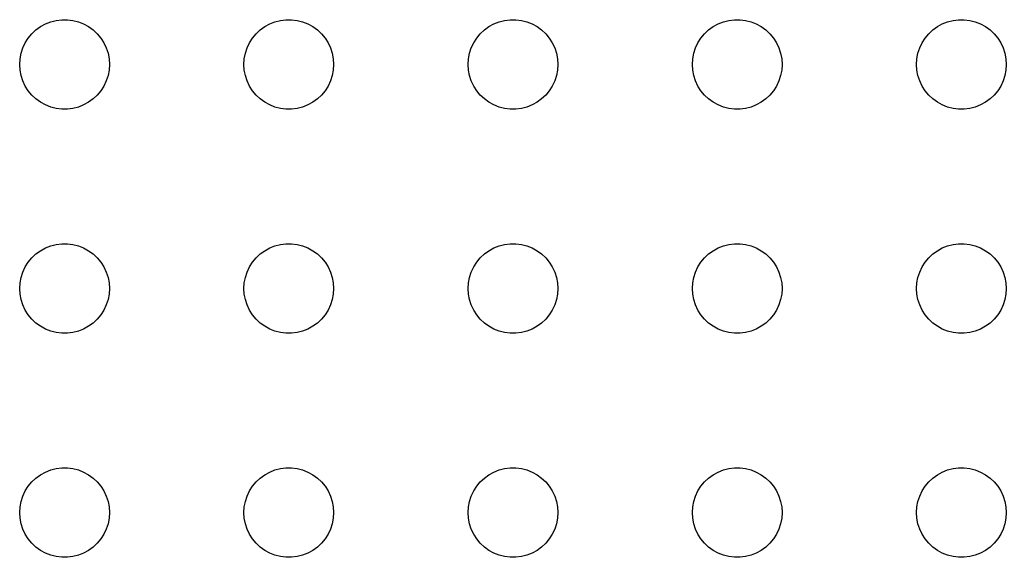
# Model space of a CAD drawing. Header units: metres. Extents: x -134 to 134, y 290 to 736.
# Drawn here: x -1.5 to 31.5, y 318 to 336 of the extents above; entities that cross this region are included whole.
import ezdxf

# ---------------------------------------------------------------- set-up
doc = ezdxf.new("R2010")
doc.units = ezdxf.units.M

msp = doc.modelspace()

# ---------------------------------------------------------------- linework, layer by layer
for p, q in [((-0.46352, 335.927), (-0.28107, 335.973)), ((-0.28107, 335.973), (-0.09418, 335.997)), ((-0.09418, 335.997), (0.09418, 335.997)), ((0.09418, 335.997), (0.28107, 335.973)), ((0.28107, 335.973), (0.46352, 335.927)), ((7.03647, 335.927), (7.21892, 335.973)), ((7.21892, 335.973), (7.40581, 335.997)), ((7.40581, 335.997), (7.59418, 335.997)), ((7.59418, 335.997), (7.78107, 335.973)), ((7.78107, 335.973), (7.96352, 335.927)), ((14.5365, 335.927), (14.7189, 335.973)), ((14.7189, 335.973), (14.9058, 335.997)), ((14.9058, 335.997), (15.0942, 335.997)), ((15.0942, 335.997), (15.2811, 335.973)), ((15.2811, 335.973), (15.4635, 335.927)), ((22.0365, 335.927), (22.2189, 335.973)), ((22.2189, 335.973), (22.4058, 335.997)), ((22.4058, 335.997), (22.5942, 335.997)), ((22.5942, 335.997), (22.7811, 335.973)), ((22.7811, 335.973), (22.9635, 335.927)), ((29.5365, 335.927), (29.7189, 335.973)), ((29.7189, 335.973), (29.9058, 335.997)), ((29.9058, 335.997), (30.0942, 335.997)), ((30.0942, 335.997), (30.2811, 335.973)), ((30.2811, 335.973), (30.4635, 335.927)), ((-1.09344, 335.527), (-0.95613, 335.656)), ((-0.95613, 335.656), (-0.80373, 335.766)), ((-0.80373, 335.766), (-0.63866, 335.857)), ((-0.63866, 335.857), (-0.46352, 335.927)), ((0.46352, 335.927), (0.63866, 335.857)), ((0.63866, 335.857), (0.80373, 335.766)), ((0.80373, 335.766), (0.95613, 335.656)), ((0.95613, 335.656), (1.09344, 335.527)), ((6.40654, 335.527), (6.54385, 335.656)), ((6.54385, 335.656), (6.69626, 335.766)), ((6.69626, 335.766), (6.86133, 335.857)), ((6.86133, 335.857), (7.03647, 335.927)), ((7.96352, 335.927), (8.13866, 335.857)), ((8.13866, 335.857), (8.30373, 335.766)), ((8.30373, 335.766), (8.45613, 335.656)), ((8.45613, 335.656), (8.59344, 335.527)), ((13.9065, 335.527), (14.0439, 335.656)), ((14.0439, 335.656), (14.1963, 335.766)), ((14.1963, 335.766), (14.3613, 335.857)), ((14.3613, 335.857), (14.5365, 335.927)), ((15.4635, 335.927), (15.6387, 335.857)), ((15.6387, 335.857), (15.8037, 335.766)), ((15.8037, 335.766), (15.9561, 335.656)), ((15.9561, 335.656), (16.0934, 335.527)), ((21.4065, 335.527), (21.5439, 335.656)), ((21.5439, 335.656), (21.6963, 335.766)), ((21.6963, 335.766), (21.8613, 335.857)), ((21.8613, 335.857), (22.0365, 335.927)), ((22.9635, 335.927), (23.1387, 335.857)), ((23.1387, 335.857), (23.3037, 335.766)), ((23.3037, 335.766), (23.4561, 335.656)), ((23.4561, 335.656), (23.5934, 335.527)), ((28.9065, 335.527), (29.0439, 335.656)), ((29.0439, 335.656), (29.1963, 335.766)), ((29.1963, 335.766), (29.3613, 335.857)), ((29.3613, 335.857), (29.5365, 335.927)), ((30.4635, 335.927), (30.6387, 335.857)), ((30.6387, 335.857), (30.8037, 335.766)), ((30.8037, 335.766), (30.9561, 335.656)), ((30.9561, 335.656), (31.0934, 335.527)), ((-1.31445, 335.223), (-1.21352, 335.382)), ((-1.21352, 335.382), (-1.09344, 335.527)), ((1.09344, 335.527), (1.21352, 335.382)), ((1.21352, 335.382), (1.31445, 335.223)), ((6.18553, 335.223), (6.28647, 335.382)), ((6.28647, 335.382), (6.40654, 335.527)), ((8.59344, 335.527), (8.71352, 335.382)), ((8.71352, 335.382), (8.81445, 335.223)), ((13.6855, 335.223), (13.7865, 335.382)), ((13.7865, 335.382), (13.9065, 335.527)), ((16.0934, 335.527), (16.2135, 335.382)), ((16.2135, 335.382), (16.3145, 335.223)), ((21.1855, 335.223), (21.2865, 335.382)), ((21.2865, 335.382), (21.4065, 335.527)), ((23.5934, 335.527), (23.7135, 335.382)), ((23.7135, 335.382), (23.8145, 335.223)), ((28.6855, 335.223), (28.7865, 335.382)), ((28.7865, 335.382), (28.9065, 335.527)), ((31.0934, 335.527), (31.2135, 335.382)), ((31.2135, 335.382), (31.3145, 335.223)), ((-1.45287, 334.873), (-1.39465, 335.052)), ((-1.39465, 335.052), (-1.31445, 335.223)), ((1.31445, 335.223), (1.39465, 335.052)), ((1.39465, 335.052), (1.45287, 334.873)), ((6.04712, 334.873), (6.10533, 335.052)), ((6.10533, 335.052), (6.18553, 335.223)), ((8.81445, 335.223), (8.89465, 335.052)), ((8.89465, 335.052), (8.95287, 334.873)), ((13.5471, 334.873), (13.6053, 335.052)), ((13.6053, 335.052), (13.6855, 335.223)), ((16.3145, 335.223), (16.3947, 335.052)), ((16.3947, 335.052), (16.4529, 334.873)), ((21.0471, 334.873), (21.1053, 335.052)), ((21.1053, 335.052), (21.1855, 335.223)), ((23.8145, 335.223), (23.8947, 335.052)), ((23.8947, 335.052), (23.9529, 334.873)), ((28.5471, 334.873), (28.6053, 335.052)), ((28.6053, 335.052), (28.6855, 335.223)), ((31.3145, 335.223), (31.3947, 335.052)), ((31.3947, 335.052), (31.4529, 334.873)), ((-1.5, 334.5), (-1.48816, 334.688)), ((-1.48816, 334.688), (-1.45287, 334.873)), ((1.45287, 334.873), (1.48816, 334.688)), ((1.48816, 334.688), (1.5, 334.5)), ((6, 334.5), (6.01183, 334.688)), ((6.01183, 334.688), (6.04712, 334.873)), ((8.95287, 334.873), (8.98816, 334.688)), ((8.98816, 334.688), (9, 334.5)), ((13.5, 334.5), (13.5118, 334.688)), ((13.5118, 334.688), (13.5471, 334.873)), ((16.4529, 334.873), (16.4882, 334.688)), ((16.4882, 334.688), (16.5, 334.5)), ((21, 334.5), (21.0118, 334.688)), ((21.0118, 334.688), (21.0471, 334.873)), ((23.9529, 334.873), (23.9882, 334.688)), ((23.9882, 334.688), (24, 334.5)), ((28.5, 334.5), (28.5118, 334.688)), ((28.5118, 334.688), (28.5471, 334.873)), ((31.4529, 334.873), (31.4882, 334.688)), ((31.4882, 334.688), (31.5, 334.5)), ((-1.48816, 334.312), (-1.5, 334.5)), ((-1.45287, 334.127), (-1.48816, 334.312)), ((1.48816, 334.312), (1.45287, 334.127)), ((1.5, 334.5), (1.48816, 334.312)), ((6.01183, 334.312), (6, 334.5)), ((6.04712, 334.127), (6.01183, 334.312)), ((8.98816, 334.312), (8.95287, 334.127)), ((9, 334.5), (8.98816, 334.312)), ((13.5118, 334.312), (13.5, 334.5)), ((13.5471, 334.127), (13.5118, 334.312)), ((16.4882, 334.312), (16.4529, 334.127)), ((16.5, 334.5), (16.4882, 334.312)), ((21.0118, 334.312), (21, 334.5)), ((21.0471, 334.127), (21.0118, 334.312)), ((23.9882, 334.312), (23.9529, 334.127)), ((24, 334.5), (23.9882, 334.312)), ((28.5118, 334.312), (28.5, 334.5)), ((28.5471, 334.127), (28.5118, 334.312)), ((31.4882, 334.312), (31.4529, 334.127)), ((31.5, 334.5), (31.4882, 334.312)), ((-1.39465, 333.948), (-1.45287, 334.127)), ((1.45287, 334.127), (1.39465, 333.948)), ((6.10533, 333.948), (6.04712, 334.127)), ((8.95287, 334.127), (8.89465, 333.948)), ((13.6053, 333.948), (13.5471, 334.127)), ((16.4529, 334.127), (16.3947, 333.948)), ((21.1053, 333.948), (21.0471, 334.127)), ((23.9529, 334.127), (23.8947, 333.948)), ((28.6053, 333.948), (28.5471, 334.127)), ((31.4529, 334.127), (31.3947, 333.948)), ((-1.31445, 333.777), (-1.39465, 333.948)), ((-1.21352, 333.618), (-1.31445, 333.777)), ((1.31445, 333.777), (1.21352, 333.618)), ((1.39465, 333.948), (1.31445, 333.777)), ((6.18553, 333.777), (6.10533, 333.948)), ((6.28647, 333.618), (6.18553, 333.777)), ((8.81445, 333.777), (8.71352, 333.618)), ((8.89465, 333.948), (8.81445, 333.777)), ((13.6855, 333.777), (13.6053, 333.948)), ((13.7865, 333.618), (13.6855, 333.777)), ((16.3145, 333.777), (16.2135, 333.618)), ((16.3947, 333.948), (16.3145, 333.777)), ((21.1855, 333.777), (21.1053, 333.948)), ((21.2865, 333.618), (21.1855, 333.777)), ((23.8145, 333.777), (23.7135, 333.618)), ((23.8947, 333.948), (23.8145, 333.777)), ((28.6855, 333.777), (28.6053, 333.948)), ((28.7865, 333.618), (28.6855, 333.777)), ((31.3145, 333.777), (31.2135, 333.618)), ((31.3947, 333.948), (31.3145, 333.777)), ((-1.09344, 333.473), (-1.21352, 333.618)), ((-0.95613, 333.344), (-1.09344, 333.473)), ((-0.80373, 333.234), (-0.95613, 333.344)), ((0.95613, 333.344), (0.80373, 333.234)), ((1.09344, 333.473), (0.95613, 333.344)), ((1.21352, 333.618), (1.09344, 333.473)), ((6.40654, 333.473), (6.28647, 333.618)), ((6.54385, 333.344), (6.40654, 333.473)), ((6.69626, 333.234), (6.54385, 333.344)), ((8.45613, 333.344), (8.30373, 333.234)), ((8.59344, 333.473), (8.45613, 333.344)), ((8.71352, 333.618), (8.59344, 333.473)), ((13.9065, 333.473), (13.7865, 333.618)), ((14.0439, 333.344), (13.9065, 333.473)), ((14.1963, 333.234), (14.0439, 333.344)), ((15.9561, 333.344), (15.8037, 333.234)), ((16.0934, 333.473), (15.9561, 333.344)), ((16.2135, 333.618), (16.0934, 333.473)), ((21.4065, 333.473), (21.2865, 333.618)), ((21.5439, 333.344), (21.4065, 333.473)), ((21.6963, 333.234), (21.5439, 333.344)), ((23.4561, 333.344), (23.3037, 333.234)), ((23.5934, 333.473), (23.4561, 333.344)), ((23.7135, 333.618), (23.5934, 333.473)), ((28.9065, 333.473), (28.7865, 333.618)), ((29.0439, 333.344), (28.9065, 333.473)), ((29.1963, 333.234), (29.0439, 333.344)), ((30.9561, 333.344), (30.8037, 333.234)), ((31.0934, 333.473), (30.9561, 333.344)), ((31.2135, 333.618), (31.0934, 333.473)), ((-0.63866, 333.143), (-0.80373, 333.234)), ((-0.46352, 333.073), (-0.63866, 333.143)), ((-0.28107, 333.027), (-0.46352, 333.073)), ((-0.09418, 333.003), (-0.28107, 333.027)), ((0.09418, 333.003), (-0.09418, 333.003)), ((0.28107, 333.027), (0.09418, 333.003)), ((0.46352, 333.073), (0.28107, 333.027)), ((0.63866, 333.143), (0.46352, 333.073)), ((0.80373, 333.234), (0.63866, 333.143)), ((6.86133, 333.143), (6.69626, 333.234)), ((7.03647, 333.073), (6.86133, 333.143)), ((7.21892, 333.027), (7.03647, 333.073)), ((7.40581, 333.003), (7.21892, 333.027)), ((7.59418, 333.003), (7.40581, 333.003)), ((7.78107, 333.027), (7.59418, 333.003)), ((7.96352, 333.073), (7.78107, 333.027)), ((8.13866, 333.143), (7.96352, 333.073)), ((8.30373, 333.234), (8.13866, 333.143)), ((14.3613, 333.143), (14.1963, 333.234)), ((14.5365, 333.073), (14.3613, 333.143)), ((14.7189, 333.027), (14.5365, 333.073)), ((14.9058, 333.003), (14.7189, 333.027)), ((15.0942, 333.003), (14.9058, 333.003)), ((15.2811, 333.027), (15.0942, 333.003)), ((15.4635, 333.073), (15.2811, 333.027)), ((15.6387, 333.143), (15.4635, 333.073)), ((15.8037, 333.234), (15.6387, 333.143)), ((21.8613, 333.143), (21.6963, 333.234)), ((22.0365, 333.073), (21.8613, 333.143)), ((22.2189, 333.027), (22.0365, 333.073)), ((22.4058, 333.003), (22.2189, 333.027)), ((22.5942, 333.003), (22.4058, 333.003)), ((22.7811, 333.027), (22.5942, 333.003)), ((22.9635, 333.073), (22.7811, 333.027)), ((23.1387, 333.143), (22.9635, 333.073)), ((23.3037, 333.234), (23.1387, 333.143)), ((29.3613, 333.143), (29.1963, 333.234)), ((29.5365, 333.073), (29.3613, 333.143)), ((29.7189, 333.027), (29.5365, 333.073)), ((29.9058, 333.003), (29.7189, 333.027)), ((30.0942, 333.003), (29.9058, 333.003)), ((30.2811, 333.027), (30.0942, 333.003)), ((30.4635, 333.073), (30.2811, 333.027)), ((30.6387, 333.143), (30.4635, 333.073)), ((30.8037, 333.234), (30.6387, 333.143)), ((-0.80373, 328.266), (-0.63866, 328.357)), ((-0.63866, 328.357), (-0.46352, 328.427)), ((-0.46352, 328.427), (-0.28107, 328.473)), ((-0.28107, 328.473), (-0.09418, 328.497)), ((-0.09418, 328.497), (0.09418, 328.497)), ((0.09418, 328.497), (0.28107, 328.473)), ((0.28107, 328.473), (0.46352, 328.427)), ((0.46352, 328.427), (0.63866, 328.357)), ((0.63866, 328.357), (0.80373, 328.266)), ((6.69626, 328.266), (6.86133, 328.357)), ((6.86133, 328.357), (7.03647, 328.427)), ((7.03647, 328.427), (7.21892, 328.473)), ((7.21892, 328.473), (7.40581, 328.497)), ((7.40581, 328.497), (7.59418, 328.497)), ((7.59418, 328.497), (7.78107, 328.473)), ((7.78107, 328.473), (7.96352, 328.427)), ((7.96352, 328.427), (8.13866, 328.357)), ((8.13866, 328.357), (8.30373, 328.266)), ((14.1963, 328.266), (14.3613, 328.357)), ((14.3613, 328.357), (14.5365, 328.427)), ((14.5365, 328.427), (14.7189, 328.473)), ((14.7189, 328.473), (14.9058, 328.497)), ((14.9058, 328.497), (15.0942, 328.497)), ((15.0942, 328.497), (15.2811, 328.473)), ((15.2811, 328.473), (15.4635, 328.427)), ((15.4635, 328.427), (15.6387, 328.357)), ((15.6387, 328.357), (15.8037, 328.266)), ((21.6963, 328.266), (21.8613, 328.357)), ((21.8613, 328.357), (22.0365, 328.427)), ((22.0365, 328.427), (22.2189, 328.473)), ((22.2189, 328.473), (22.4058, 328.497)), ((22.4058, 328.497), (22.5942, 328.497)), ((22.5942, 328.497), (22.7811, 328.473)), ((22.7811, 328.473), (22.9635, 328.427)), ((22.9635, 328.427), (23.1387, 328.357)), ((23.1387, 328.357), (23.3037, 328.266)), ((29.1963, 328.266), (29.3613, 328.357)), ((29.3613, 328.357), (29.5365, 328.427)), ((29.5365, 328.427), (29.7189, 328.473)), ((29.7189, 328.473), (29.9058, 328.497)), ((29.9058, 328.497), (30.0942, 328.497)), ((30.0942, 328.497), (30.2811, 328.473)), ((30.2811, 328.473), (30.4635, 328.427)), ((30.4635, 328.427), (30.6387, 328.357)), ((30.6387, 328.357), (30.8037, 328.266)), ((-1.21352, 327.882), (-1.09344, 328.027)), ((-1.09344, 328.027), (-0.95613, 328.156)), ((-0.95613, 328.156), (-0.80373, 328.266)), ((0.80373, 328.266), (0.95613, 328.156)), ((0.95613, 328.156), (1.09344, 328.027)), ((1.09344, 328.027), (1.21352, 327.882)), ((6.28647, 327.882), (6.40654, 328.027)), ((6.40654, 328.027), (6.54385, 328.156)), ((6.54385, 328.156), (6.69626, 328.266)), ((8.30373, 328.266), (8.45613, 328.156)), ((8.45613, 328.156), (8.59344, 328.027)), ((8.59344, 328.027), (8.71352, 327.882)), ((13.7865, 327.882), (13.9065, 328.027)), ((13.9065, 328.027), (14.0439, 328.156)), ((14.0439, 328.156), (14.1963, 328.266)), ((15.8037, 328.266), (15.9561, 328.156)), ((15.9561, 328.156), (16.0934, 328.027)), ((16.0934, 328.027), (16.2135, 327.882)), ((21.2865, 327.882), (21.4065, 328.027)), ((21.4065, 328.027), (21.5439, 328.156)), ((21.5439, 328.156), (21.6963, 328.266)), ((23.3037, 328.266), (23.4561, 328.156)), ((23.4561, 328.156), (23.5934, 328.027)), ((23.5934, 328.027), (23.7135, 327.882)), ((28.7865, 327.882), (28.9065, 328.027)), ((28.9065, 328.027), (29.0439, 328.156)), ((29.0439, 328.156), (29.1963, 328.266)), ((30.8037, 328.266), (30.9561, 328.156)), ((30.9561, 328.156), (31.0934, 328.027)), ((31.0934, 328.027), (31.2135, 327.882)), ((-1.39465, 327.552), (-1.31445, 327.723)), ((-1.31445, 327.723), (-1.21352, 327.882)), ((1.21352, 327.882), (1.31445, 327.723)), ((1.31445, 327.723), (1.39465, 327.552)), ((6.10533, 327.552), (6.18553, 327.723)), ((6.18553, 327.723), (6.28647, 327.882)), ((8.71352, 327.882), (8.81445, 327.723)), ((8.81445, 327.723), (8.89465, 327.552)), ((13.6053, 327.552), (13.6855, 327.723)), ((13.6855, 327.723), (13.7865, 327.882)), ((16.2135, 327.882), (16.3145, 327.723)), ((16.3145, 327.723), (16.3947, 327.552)), ((21.1053, 327.552), (21.1855, 327.723)), ((21.1855, 327.723), (21.2865, 327.882)), ((23.7135, 327.882), (23.8145, 327.723)), ((23.8145, 327.723), (23.8947, 327.552)), ((28.6053, 327.552), (28.6855, 327.723)), ((28.6855, 327.723), (28.7865, 327.882)), ((31.2135, 327.882), (31.3145, 327.723)), ((31.3145, 327.723), (31.3947, 327.552)), ((-1.48816, 327.188), (-1.45287, 327.373)), ((-1.45287, 327.373), (-1.39465, 327.552)), ((1.39465, 327.552), (1.45287, 327.373)), ((1.45287, 327.373), (1.48816, 327.188)), ((6.01183, 327.188), (6.04712, 327.373)), ((6.04712, 327.373), (6.10533, 327.552)), ((8.89465, 327.552), (8.95287, 327.373)), ((8.95287, 327.373), (8.98816, 327.188)), ((13.5118, 327.188), (13.5471, 327.373)), ((13.5471, 327.373), (13.6053, 327.552)), ((16.3947, 327.552), (16.4529, 327.373)), ((16.4529, 327.373), (16.4882, 327.188)), ((21.0118, 327.188), (21.0471, 327.373)), ((21.0471, 327.373), (21.1053, 327.552)), ((23.8947, 327.552), (23.9529, 327.373)), ((23.9529, 327.373), (23.9882, 327.188)), ((28.5118, 327.188), (28.5471, 327.373)), ((28.5471, 327.373), (28.6053, 327.552)), ((31.3947, 327.552), (31.4529, 327.373)), ((31.4529, 327.373), (31.4882, 327.188)), ((-1.5, 327), (-1.48816, 327.188)), ((1.48816, 327.188), (1.5, 327)), ((6, 327), (6.01183, 327.188)), ((8.98816, 327.188), (9, 327)), ((13.5, 327), (13.5118, 327.188)), ((16.4882, 327.188), (16.5, 327)), ((21, 327), (21.0118, 327.188)), ((23.9882, 327.188), (24, 327)), ((28.5, 327), (28.5118, 327.188)), ((31.4882, 327.188), (31.5, 327)), ((-1.48816, 326.812), (-1.5, 327)), ((-1.45287, 326.627), (-1.48816, 326.812)), ((1.48816, 326.812), (1.45287, 326.627)), ((1.5, 327), (1.48816, 326.812)), ((6.01183, 326.812), (6, 327)), ((6.04712, 326.627), (6.01183, 326.812)), ((8.98816, 326.812), (8.95287, 326.627)), ((9, 327), (8.98816, 326.812)), ((13.5118, 326.812), (13.5, 327)), ((13.5471, 326.627), (13.5118, 326.812)), ((16.4882, 326.812), (16.4529, 326.627)), ((16.5, 327), (16.4882, 326.812)), ((21.0118, 326.812), (21, 327)), ((21.0471, 326.627), (21.0118, 326.812)), ((23.9882, 326.812), (23.9529, 326.627)), ((24, 327), (23.9882, 326.812)), ((28.5118, 326.812), (28.5, 327)), ((28.5471, 326.627), (28.5118, 326.812)), ((31.4882, 326.812), (31.4529, 326.627)), ((31.5, 327), (31.4882, 326.812)), ((-1.39465, 326.448), (-1.45287, 326.627)), ((-1.31445, 326.277), (-1.39465, 326.448)), ((1.39465, 326.448), (1.31445, 326.277)), ((1.45287, 326.627), (1.39465, 326.448)), ((6.10533, 326.448), (6.04712, 326.627)), ((6.18553, 326.277), (6.10533, 326.448)), ((8.89465, 326.448), (8.81445, 326.277)), ((8.95287, 326.627), (8.89465, 326.448)), ((13.6053, 326.448), (13.5471, 326.627)), ((13.6855, 326.277), (13.6053, 326.448)), ((16.3947, 326.448), (16.3145, 326.277)), ((16.4529, 326.627), (16.3947, 326.448)), ((21.1053, 326.448), (21.0471, 326.627)), ((21.1855, 326.277), (21.1053, 326.448)), ((23.8947, 326.448), (23.8145, 326.277)), ((23.9529, 326.627), (23.8947, 326.448)), ((28.6053, 326.448), (28.5471, 326.627)), ((28.6855, 326.277), (28.6053, 326.448)), ((31.3947, 326.448), (31.3145, 326.277)), ((31.4529, 326.627), (31.3947, 326.448)), ((-1.21352, 326.118), (-1.31445, 326.277)), ((-1.09344, 325.973), (-1.21352, 326.118)), ((1.21352, 326.118), (1.09344, 325.973)), ((1.31445, 326.277), (1.21352, 326.118)), ((6.28647, 326.118), (6.18553, 326.277)), ((6.40654, 325.973), (6.28647, 326.118)), ((8.71352, 326.118), (8.59344, 325.973)), ((8.81445, 326.277), (8.71352, 326.118)), ((13.7865, 326.118), (13.6855, 326.277)), ((13.9065, 325.973), (13.7865, 326.118)), ((16.2135, 326.118), (16.0934, 325.973)), ((16.3145, 326.277), (16.2135, 326.118)), ((21.2865, 326.118), (21.1855, 326.277)), ((21.4065, 325.973), (21.2865, 326.118)), ((23.7135, 326.118), (23.5934, 325.973)), ((23.8145, 326.277), (23.7135, 326.118)), ((28.7865, 326.118), (28.6855, 326.277)), ((28.9065, 325.973), (28.7865, 326.118)), ((31.2135, 326.118), (31.0934, 325.973)), ((31.3145, 326.277), (31.2135, 326.118)), ((-0.95613, 325.844), (-1.09344, 325.973)), ((-0.80373, 325.734), (-0.95613, 325.844)), ((-0.63866, 325.643), (-0.80373, 325.734)), ((0.80373, 325.734), (0.63866, 325.643)), ((0.95613, 325.844), (0.80373, 325.734)), ((1.09344, 325.973), (0.95613, 325.844)), ((6.54385, 325.844), (6.40654, 325.973)), ((6.69626, 325.734), (6.54385, 325.844)), ((6.86133, 325.643), (6.69626, 325.734)), ((8.30373, 325.734), (8.13866, 325.643)), ((8.45613, 325.844), (8.30373, 325.734)), ((8.59344, 325.973), (8.45613, 325.844)), ((14.0439, 325.844), (13.9065, 325.973)), ((14.1963, 325.734), (14.0439, 325.844)), ((14.3613, 325.643), (14.1963, 325.734)), ((15.8037, 325.734), (15.6387, 325.643)), ((15.9561, 325.844), (15.8037, 325.734)), ((16.0934, 325.973), (15.9561, 325.844)), ((21.5439, 325.844), (21.4065, 325.973)), ((21.6963, 325.734), (21.5439, 325.844)), ((21.8613, 325.643), (21.6963, 325.734)), ((23.3037, 325.734), (23.1387, 325.643)), ((23.4561, 325.844), (23.3037, 325.734)), ((23.5934, 325.973), (23.4561, 325.844)), ((29.0439, 325.844), (28.9065, 325.973)), ((29.1963, 325.734), (29.0439, 325.844)), ((29.3613, 325.643), (29.1963, 325.734)), ((30.8037, 325.734), (30.6387, 325.643)), ((30.9561, 325.844), (30.8037, 325.734)), ((31.0934, 325.973), (30.9561, 325.844)), ((-0.46352, 325.573), (-0.63866, 325.643)), ((-0.28107, 325.527), (-0.46352, 325.573)), ((-0.09418, 325.503), (-0.28107, 325.527)), ((0.09418, 325.503), (-0.09418, 325.503)), ((0.28107, 325.527), (0.09418, 325.503)), ((0.46352, 325.573), (0.28107, 325.527)), ((0.63866, 325.643), (0.46352, 325.573)), ((7.03647, 325.573), (6.86133, 325.643)), ((7.21892, 325.527), (7.03647, 325.573)), ((7.40581, 325.503), (7.21892, 325.527)), ((7.59418, 325.503), (7.40581, 325.503)), ((7.78107, 325.527), (7.59418, 325.503)), ((7.96352, 325.573), (7.78107, 325.527)), ((8.13866, 325.643), (7.96352, 325.573)), ((14.5365, 325.573), (14.3613, 325.643)), ((14.7189, 325.527), (14.5365, 325.573)), ((14.9058, 325.503), (14.7189, 325.527)), ((15.0942, 325.503), (14.9058, 325.503)), ((15.2811, 325.527), (15.0942, 325.503)), ((15.4635, 325.573), (15.2811, 325.527)), ((15.6387, 325.643), (15.4635, 325.573)), ((22.0365, 325.573), (21.8613, 325.643)), ((22.2189, 325.527), (22.0365, 325.573)), ((22.4058, 325.503), (22.2189, 325.527)), ((22.5942, 325.503), (22.4058, 325.503)), ((22.7811, 325.527), (22.5942, 325.503)), ((22.9635, 325.573), (22.7811, 325.527)), ((23.1387, 325.643), (22.9635, 325.573)), ((29.5365, 325.573), (29.3613, 325.643)), ((29.7189, 325.527), (29.5365, 325.573)), ((29.9058, 325.503), (29.7189, 325.527)), ((30.0942, 325.503), (29.9058, 325.503)), ((30.2811, 325.527), (30.0942, 325.503)), ((30.4635, 325.573), (30.2811, 325.527)), ((30.6387, 325.643), (30.4635, 325.573)), ((-0.95613, 320.656), (-0.80373, 320.766)), ((-0.80373, 320.766), (-0.63866, 320.857)), ((-0.63866, 320.857), (-0.46352, 320.927)), ((-0.46352, 320.927), (-0.28107, 320.973)), ((-0.28107, 320.973), (-0.09418, 320.997)), ((-0.09418, 320.997), (0.09418, 320.997)), ((0.09418, 320.997), (0.28107, 320.973)), ((0.28107, 320.973), (0.46352, 320.927)), ((0.46352, 320.927), (0.63866, 320.857)), ((0.63866, 320.857), (0.80373, 320.766)), ((0.80373, 320.766), (0.95613, 320.656)), ((6.54385, 320.656), (6.69626, 320.766)), ((6.69626, 320.766), (6.86133, 320.857)), ((6.86133, 320.857), (7.03647, 320.927)), ((7.03647, 320.927), (7.21892, 320.973)), ((7.21892, 320.973), (7.40581, 320.997)), ((7.40581, 320.997), (7.59418, 320.997)), ((7.59418, 320.997), (7.78107, 320.973)), ((7.78107, 320.973), (7.96352, 320.927)), ((7.96352, 320.927), (8.13866, 320.857)), ((8.13866, 320.857), (8.30373, 320.766)), ((8.30373, 320.766), (8.45613, 320.656)), ((14.0439, 320.656), (14.1963, 320.766)), ((14.1963, 320.766), (14.3613, 320.857)), ((14.3613, 320.857), (14.5365, 320.927)), ((14.5365, 320.927), (14.7189, 320.973)), ((14.7189, 320.973), (14.9058, 320.997)), ((14.9058, 320.997), (15.0942, 320.997)), ((15.0942, 320.997), (15.2811, 320.973)), ((15.2811, 320.973), (15.4635, 320.927)), ((15.4635, 320.927), (15.6387, 320.857)), ((15.6387, 320.857), (15.8037, 320.766)), ((15.8037, 320.766), (15.9561, 320.656)), ((21.5439, 320.656), (21.6963, 320.766)), ((21.6963, 320.766), (21.8613, 320.857)), ((21.8613, 320.857), (22.0365, 320.927)), ((22.0365, 320.927), (22.2189, 320.973)), ((22.2189, 320.973), (22.4058, 320.997)), ((22.4058, 320.997), (22.5942, 320.997)), ((22.5942, 320.997), (22.7811, 320.973)), ((22.7811, 320.973), (22.9635, 320.927)), ((22.9635, 320.927), (23.1387, 320.857)), ((23.1387, 320.857), (23.3037, 320.766)), ((23.3037, 320.766), (23.4561, 320.656)), ((29.0439, 320.656), (29.1963, 320.766)), ((29.1963, 320.766), (29.3613, 320.857)), ((29.3613, 320.857), (29.5365, 320.927)), ((29.5365, 320.927), (29.7189, 320.973)), ((29.7189, 320.973), (29.9058, 320.997)), ((29.9058, 320.997), (30.0942, 320.997)), ((30.0942, 320.997), (30.2811, 320.973)), ((30.2811, 320.973), (30.4635, 320.927)), ((30.4635, 320.927), (30.6387, 320.857)), ((30.6387, 320.857), (30.8037, 320.766)), ((30.8037, 320.766), (30.9561, 320.656)), ((-1.21352, 320.382), (-1.09344, 320.527)), ((-1.09344, 320.527), (-0.95613, 320.656)), ((0.95613, 320.656), (1.09344, 320.527)), ((1.09344, 320.527), (1.21352, 320.382)), ((6.28647, 320.382), (6.40654, 320.527)), ((6.40654, 320.527), (6.54385, 320.656)), ((8.45613, 320.656), (8.59344, 320.527)), ((8.59344, 320.527), (8.71352, 320.382)), ((13.7865, 320.382), (13.9065, 320.527)), ((13.9065, 320.527), (14.0439, 320.656)), ((15.9561, 320.656), (16.0934, 320.527)), ((16.0934, 320.527), (16.2135, 320.382)), ((21.2865, 320.382), (21.4065, 320.527)), ((21.4065, 320.527), (21.5439, 320.656)), ((23.4561, 320.656), (23.5934, 320.527)), ((23.5934, 320.527), (23.7135, 320.382)), ((28.7865, 320.382), (28.9065, 320.527)), ((28.9065, 320.527), (29.0439, 320.656)), ((30.9561, 320.656), (31.0934, 320.527)), ((31.0934, 320.527), (31.2135, 320.382)), ((-1.39465, 320.052), (-1.31445, 320.223)), ((-1.31445, 320.223), (-1.21352, 320.382)), ((1.21352, 320.382), (1.31445, 320.223)), ((1.31445, 320.223), (1.39465, 320.052)), ((6.10533, 320.052), (6.18553, 320.223)), ((6.18553, 320.223), (6.28647, 320.382)), ((8.71352, 320.382), (8.81445, 320.223)), ((8.81445, 320.223), (8.89465, 320.052)), ((13.6053, 320.052), (13.6855, 320.223)), ((13.6855, 320.223), (13.7865, 320.382)), ((16.2135, 320.382), (16.3145, 320.223)), ((16.3145, 320.223), (16.3947, 320.052)), ((21.1053, 320.052), (21.1855, 320.223)), ((21.1855, 320.223), (21.2865, 320.382)), ((23.7135, 320.382), (23.8145, 320.223)), ((23.8145, 320.223), (23.8947, 320.052)), ((28.6053, 320.052), (28.6855, 320.223)), ((28.6855, 320.223), (28.7865, 320.382)), ((31.2135, 320.382), (31.3145, 320.223)), ((31.3145, 320.223), (31.3947, 320.052)), ((-1.48816, 319.688), (-1.45287, 319.873)), ((-1.45287, 319.873), (-1.39465, 320.052)), ((1.39465, 320.052), (1.45287, 319.873)), ((1.45287, 319.873), (1.48816, 319.688)), ((6.01183, 319.688), (6.04712, 319.873)), ((6.04712, 319.873), (6.10533, 320.052)), ((8.89465, 320.052), (8.95287, 319.873)), ((8.95287, 319.873), (8.98816, 319.688)), ((13.5118, 319.688), (13.5471, 319.873)), ((13.5471, 319.873), (13.6053, 320.052)), ((16.3947, 320.052), (16.4529, 319.873)), ((16.4529, 319.873), (16.4882, 319.688)), ((21.0118, 319.688), (21.0471, 319.873)), ((21.0471, 319.873), (21.1053, 320.052)), ((23.8947, 320.052), (23.9529, 319.873)), ((23.9529, 319.873), (23.9882, 319.688)), ((28.5118, 319.688), (28.5471, 319.873)), ((28.5471, 319.873), (28.6053, 320.052)), ((31.3947, 320.052), (31.4529, 319.873)), ((31.4529, 319.873), (31.4882, 319.688)), ((-1.5, 319.5), (-1.48816, 319.688)), ((-1.48816, 319.312), (-1.5, 319.5)), ((1.48816, 319.688), (1.5, 319.5)), ((1.5, 319.5), (1.48816, 319.312)), ((6, 319.5), (6.01183, 319.688)), ((6.01183, 319.312), (6, 319.5)), ((8.98816, 319.688), (9, 319.5)), ((9, 319.5), (8.98816, 319.312)), ((13.5, 319.5), (13.5118, 319.688)), ((13.5118, 319.312), (13.5, 319.5)), ((16.4882, 319.688), (16.5, 319.5)), ((16.5, 319.5), (16.4882, 319.312)), ((21, 319.5), (21.0118, 319.688)), ((21.0118, 319.312), (21, 319.5)), ((23.9882, 319.688), (24, 319.5)), ((24, 319.5), (23.9882, 319.312)), ((28.5, 319.5), (28.5118, 319.688)), ((28.5118, 319.312), (28.5, 319.5)), ((31.4882, 319.688), (31.5, 319.5)), ((31.5, 319.5), (31.4882, 319.312)), ((-1.45287, 319.127), (-1.48816, 319.312)), ((-1.39465, 318.948), (-1.45287, 319.127)), ((1.45287, 319.127), (1.39465, 318.948)), ((1.48816, 319.312), (1.45287, 319.127)), ((6.04712, 319.127), (6.01183, 319.312)), ((6.10533, 318.948), (6.04712, 319.127)), ((8.95287, 319.127), (8.89465, 318.948)), ((8.98816, 319.312), (8.95287, 319.127)), ((13.5471, 319.127), (13.5118, 319.312)), ((13.6053, 318.948), (13.5471, 319.127)), ((16.4529, 319.127), (16.3947, 318.948)), ((16.4882, 319.312), (16.4529, 319.127)), ((21.0471, 319.127), (21.0118, 319.312)), ((21.1053, 318.948), (21.0471, 319.127)), ((23.9529, 319.127), (23.8947, 318.948)), ((23.9882, 319.312), (23.9529, 319.127)), ((28.5471, 319.127), (28.5118, 319.312)), ((28.6053, 318.948), (28.5471, 319.127)), ((31.4529, 319.127), (31.3947, 318.948)), ((31.4882, 319.312), (31.4529, 319.127)), ((-1.31445, 318.777), (-1.39465, 318.948)), ((1.39465, 318.948), (1.31445, 318.777)), ((6.18553, 318.777), (6.10533, 318.948)), ((8.89465, 318.948), (8.81445, 318.777)), ((13.6855, 318.777), (13.6053, 318.948)), ((16.3947, 318.948), (16.3145, 318.777)), ((21.1855, 318.777), (21.1053, 318.948)), ((23.8947, 318.948), (23.8145, 318.777)), ((28.6855, 318.777), (28.6053, 318.948)), ((31.3947, 318.948), (31.3145, 318.777)), ((-1.21352, 318.618), (-1.31445, 318.777)), ((-1.09344, 318.473), (-1.21352, 318.618)), ((-0.95613, 318.344), (-1.09344, 318.473)), ((1.09344, 318.473), (0.95613, 318.344)), ((1.21352, 318.618), (1.09344, 318.473)), ((1.31445, 318.777), (1.21352, 318.618)), ((6.28647, 318.618), (6.18553, 318.777)), ((6.40654, 318.473), (6.28647, 318.618)), ((6.54385, 318.344), (6.40654, 318.473)), ((8.59344, 318.473), (8.45613, 318.344)), ((8.71352, 318.618), (8.59344, 318.473)), ((8.81445, 318.777), (8.71352, 318.618)), ((13.7865, 318.618), (13.6855, 318.777)), ((13.9065, 318.473), (13.7865, 318.618)), ((14.0439, 318.344), (13.9065, 318.473)), ((16.0934, 318.473), (15.9561, 318.344)), ((16.2135, 318.618), (16.0934, 318.473)), ((16.3145, 318.777), (16.2135, 318.618)), ((21.2865, 318.618), (21.1855, 318.777)), ((21.4065, 318.473), (21.2865, 318.618)), ((21.5439, 318.344), (21.4065, 318.473)), ((23.5934, 318.473), (23.4561, 318.344)), ((23.7135, 318.618), (23.5934, 318.473)), ((23.8145, 318.777), (23.7135, 318.618)), ((28.7865, 318.618), (28.6855, 318.777)), ((28.9065, 318.473), (28.7865, 318.618)), ((29.0439, 318.344), (28.9065, 318.473)), ((31.0934, 318.473), (30.9561, 318.344)), ((31.2135, 318.618), (31.0934, 318.473)), ((31.3145, 318.777), (31.2135, 318.618)), ((-0.80373, 318.234), (-0.95613, 318.344)), ((-0.63866, 318.143), (-0.80373, 318.234)), ((-0.46352, 318.073), (-0.63866, 318.143)), ((0.63866, 318.143), (0.46352, 318.073)), ((0.80373, 318.234), (0.63866, 318.143)), ((0.95613, 318.344), (0.80373, 318.234)), ((6.69626, 318.234), (6.54385, 318.344)), ((6.86133, 318.143), (6.69626, 318.234)), ((7.03647, 318.073), (6.86133, 318.143)), ((8.13866, 318.143), (7.96352, 318.073)), ((8.30373, 318.234), (8.13866, 318.143)), ((8.45613, 318.344), (8.30373, 318.234)), ((14.1963, 318.234), (14.0439, 318.344)), ((14.3613, 318.143), (14.1963, 318.234)), ((14.5365, 318.073), (14.3613, 318.143)), ((15.6387, 318.143), (15.4635, 318.073)), ((15.8037, 318.234), (15.6387, 318.143)), ((15.9561, 318.344), (15.8037, 318.234)), ((21.6963, 318.234), (21.5439, 318.344)), ((21.8613, 318.143), (21.6963, 318.234)), ((22.0365, 318.073), (21.8613, 318.143)), ((23.1387, 318.143), (22.9635, 318.073)), ((23.3037, 318.234), (23.1387, 318.143)), ((23.4561, 318.344), (23.3037, 318.234)), ((29.1963, 318.234), (29.0439, 318.344)), ((29.3613, 318.143), (29.1963, 318.234)), ((29.5365, 318.073), (29.3613, 318.143)), ((30.6387, 318.143), (30.4635, 318.073)), ((30.8037, 318.234), (30.6387, 318.143)), ((30.9561, 318.344), (30.8037, 318.234)), ((-0.28107, 318.027), (-0.46352, 318.073)), ((-0.09418, 318.003), (-0.28107, 318.027)), ((0.09418, 318.003), (-0.09418, 318.003)), ((0.28107, 318.027), (0.09418, 318.003)), ((0.46352, 318.073), (0.28107, 318.027)), ((7.21892, 318.027), (7.03647, 318.073)), ((7.40581, 318.003), (7.21892, 318.027)), ((7.59418, 318.003), (7.40581, 318.003)), ((7.78107, 318.027), (7.59418, 318.003)), ((7.96352, 318.073), (7.78107, 318.027)), ((14.7189, 318.027), (14.5365, 318.073)), ((14.9058, 318.003), (14.7189, 318.027)), ((15.0942, 318.003), (14.9058, 318.003)), ((15.2811, 318.027), (15.0942, 318.003)), ((15.4635, 318.073), (15.2811, 318.027)), ((22.2189, 318.027), (22.0365, 318.073)), ((22.4058, 318.003), (22.2189, 318.027)), ((22.5942, 318.003), (22.4058, 318.003)), ((22.7811, 318.027), (22.5942, 318.003)), ((22.9635, 318.073), (22.7811, 318.027)), ((29.7189, 318.027), (29.5365, 318.073)), ((29.9058, 318.003), (29.7189, 318.027)), ((30.0942, 318.003), (29.9058, 318.003)), ((30.2811, 318.027), (30.0942, 318.003)), ((30.4635, 318.073), (30.2811, 318.027))]:
    msp.add_line(p, q)

doc.saveas('drawing.dxf')
